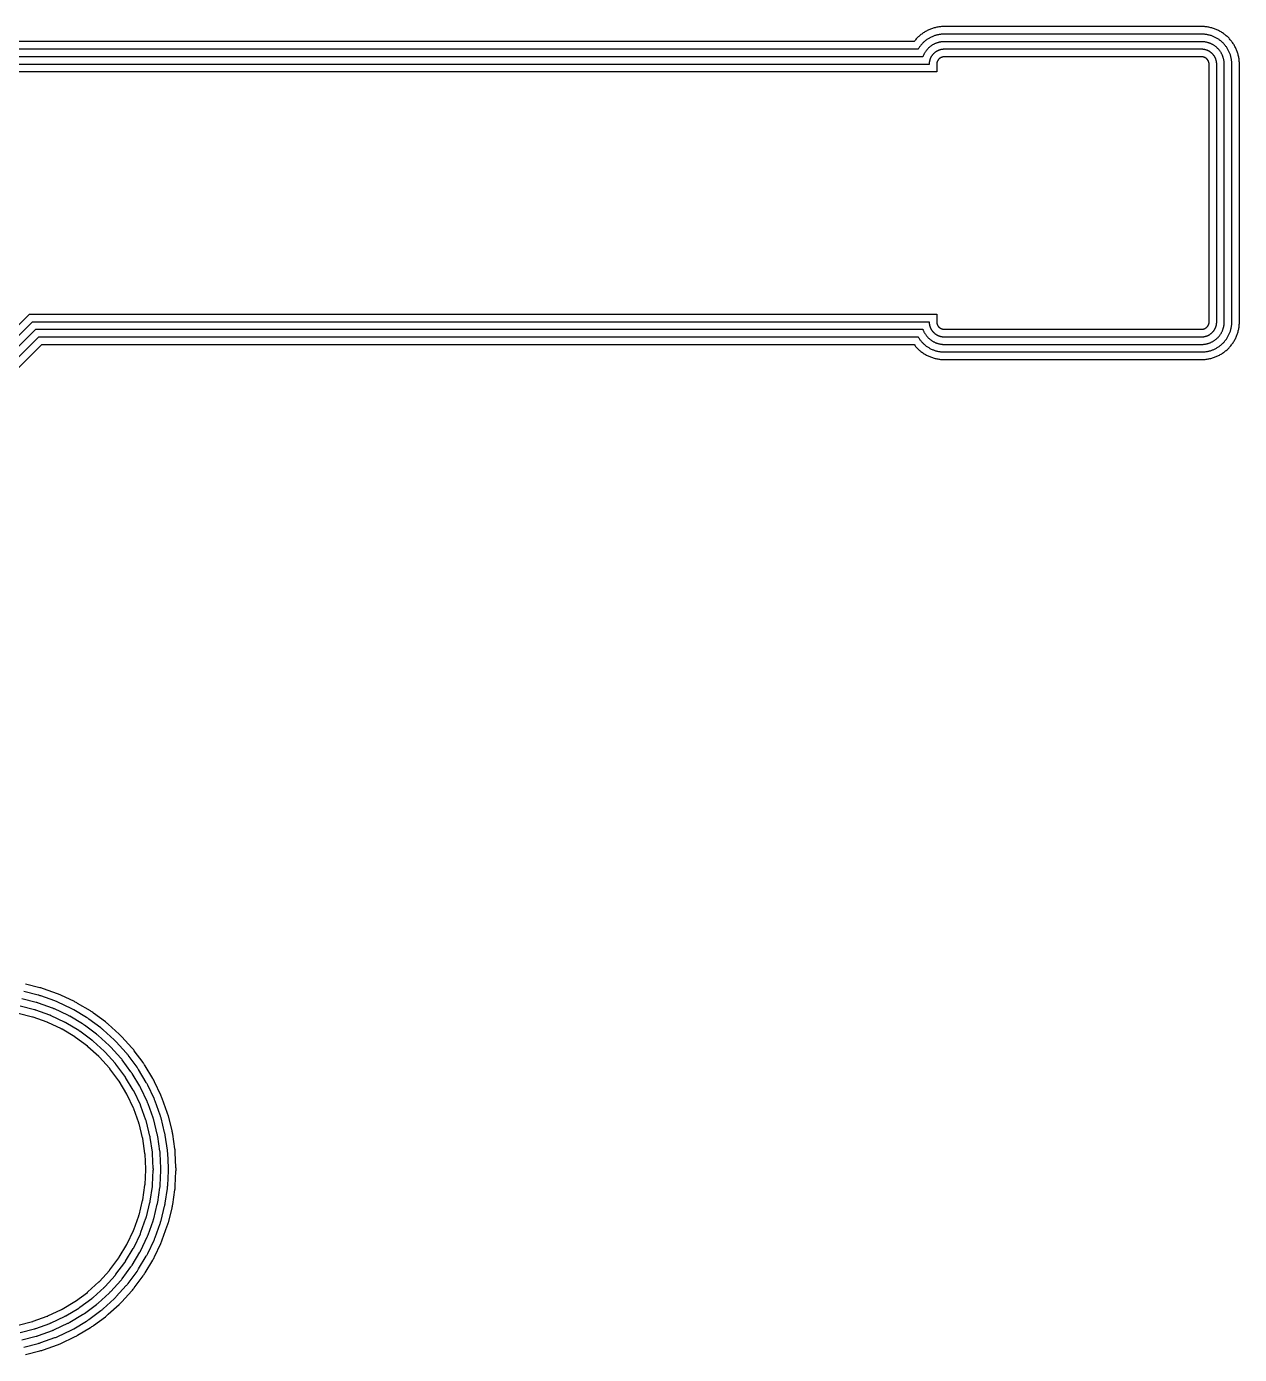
# Model space of a CAD drawing. Header units: metres. Extents: x 123.3 to 152.9, y -74.8 to -51.5.
# Drawn here: x 131.31 to 139.32, y -60.27 to -51.5 of the extents above; entities that cross this region are included whole.
import ezdxf

# ---------------------------------------------------------------- set-up
doc = ezdxf.new("R2010")
doc.units = ezdxf.units.M

msp = doc.modelspace()

# ---------------------------------------------------------------- linework, layer by layer
for points in [[(126.8444, -58.0996), (131.3937, -53.5504), (137.202, -53.5504), (137.2035, -53.5528), (137.206, -53.557), (137.2087, -53.5611), (137.2115, -53.5652), (137.2144, -53.5691), (137.2173, -53.573), (137.2204, -53.5769), (137.2236, -53.5806), (137.2268, -53.5843), (137.2302, -53.5879), (137.2336, -53.5914), (137.2371, -53.5948), (137.2407, -53.5982), (137.2444, -53.6014), (137.2481, -53.6046), (137.252, -53.6077), (137.2559, -53.6106), (137.2598, -53.6135), (137.2639, -53.6163), (137.268, -53.619), (137.2722, -53.6215), (137.2764, -53.624), (137.2807, -53.6264), (137.2851, -53.6286), (137.2895, -53.6308), (137.294, -53.6328), (137.2985, -53.6348), (137.303, -53.6366), (137.3076, -53.6383), (137.3123, -53.6399), (137.3169, -53.6414), (137.3217, -53.6428), (137.3264, -53.644), (137.3312, -53.6451), (137.336, -53.6462), (137.3408, -53.6471), (137.3457, -53.6478), (137.3505, -53.6485), (137.3554, -53.649), (137.3603, -53.6495), (137.3652, -53.6498), (137.3701, -53.6499), (137.375, -53.65), (139.075, -53.65), (139.0799, -53.6499), (139.0848, -53.6498), (139.0897, -53.6495), (139.0946, -53.649), (139.0995, -53.6485), (139.1043, -53.6478), (139.1092, -53.6471), (139.114, -53.6462), (139.1188, -53.6451), (139.1236, -53.644), (139.1283, -53.6428), (139.1331, -53.6414), (139.1377, -53.6399), (139.1424, -53.6383), (139.147, -53.6366), (139.1515, -53.6348), (139.156, -53.6328), (139.1605, -53.6308), (139.1649, -53.6286), (139.1693, -53.6264), (139.1736, -53.624), (139.1778, -53.6215), (139.182, -53.619), (139.1861, -53.6163), (139.1902, -53.6135), (139.1941, -53.6106), (139.198, -53.6077), (139.2019, -53.6046), (139.2056, -53.6014), (139.2093, -53.5982), (139.2129, -53.5948), (139.2164, -53.5914), (139.2198, -53.5879), (139.2232, -53.5843), (139.2264, -53.5806), (139.2296, -53.5769), (139.2327, -53.573), (139.2356, -53.5691), (139.2385, -53.5652), (139.2413, -53.5611), (139.244, -53.557), (139.2465, -53.5528), (139.249, -53.5486), (139.2514, -53.5443), (139.2536, -53.5399), (139.2558, -53.5355), (139.2578, -53.531), (139.2598, -53.5265), (139.2616, -53.522), (139.2633, -53.5174), (139.2649, -53.5127), (139.2664, -53.5081), (139.2678, -53.5033), (139.269, -53.4986), (139.2701, -53.4938), (139.2712, -53.489), (139.2721, -53.4842), (139.2728, -53.4793), (139.2735, -53.4745), (139.274, -53.4696), (139.2745, -53.4647), (139.2748, -53.4598), (139.2749, -53.4549), (139.275, -53.45), (139.275, -51.75), (139.2749, -51.7451), (139.2748, -51.7402), (139.2745, -51.7353), (139.274, -51.7304), (139.2735, -51.7255), (139.2728, -51.7207), (139.2721, -51.7158), (139.2712, -51.711), (139.2701, -51.7062), (139.269, -51.7014), (139.2678, -51.6967), (139.2664, -51.6919), (139.2649, -51.6873), (139.2633, -51.6826), (139.2616, -51.678), (139.2598, -51.6735), (139.2578, -51.669), (139.2558, -51.6645), (139.2536, -51.6601), (139.2514, -51.6557), (139.249, -51.6514), (139.2465, -51.6472), (139.244, -51.643), (139.2413, -51.6389), (139.2385, -51.6348), (139.2356, -51.6309), (139.2327, -51.627), (139.2296, -51.6231), (139.2264, -51.6194), (139.2232, -51.6157), (139.2198, -51.6121), (139.2164, -51.6086), (139.2129, -51.6052), (139.2093, -51.6018), (139.2056, -51.5986), (139.2019, -51.5954), (139.198, -51.5923), (139.1941, -51.5894), (139.1902, -51.5865), (139.1861, -51.5837), (139.182, -51.581), (139.1778, -51.5785), (139.1736, -51.576), (139.1693, -51.5736), (139.1649, -51.5714), (139.1605, -51.5692), (139.156, -51.5672), (139.1515, -51.5652), (139.147, -51.5634), (139.1424, -51.5617), (139.1377, -51.5601), (139.1331, -51.5586), (139.1283, -51.5572), (139.1236, -51.556), (139.1188, -51.5549), (139.114, -51.5538), (139.1092, -51.5529), (139.1043, -51.5522), (139.0995, -51.5515), (139.0946, -51.551), (139.0897, -51.5505), (139.0848, -51.5502), (139.0799, -51.5501), (139.075, -51.55), (137.375, -51.55), (137.3701, -51.5501), (137.3652, -51.5502), (137.3603, -51.5505), (137.3554, -51.551), (137.3505, -51.5515), (137.3457, -51.5522), (137.3408, -51.5529), (137.336, -51.5538), (137.3312, -51.5549), (137.3264, -51.556), (137.3217, -51.5572), (137.3169, -51.5586), (137.3123, -51.5601), (137.3076, -51.5617), (137.303, -51.5634), (137.2985, -51.5652), (137.294, -51.5672), (137.2895, -51.5692), (137.2851, -51.5714), (137.2807, -51.5736), (137.2764, -51.576), (137.2722, -51.5785), (137.268, -51.581), (137.2639, -51.5837), (137.2598, -51.5865), (137.2559, -51.5894), (137.252, -51.5923), (137.2481, -51.5954), (137.2444, -51.5986), (137.2407, -51.6018), (137.2371, -51.6052), (137.2336, -51.6086), (137.2302, -51.6121), (137.2268, -51.6157), (137.2236, -51.6194), (137.2204, -51.6231), (137.2173, -51.627), (137.2144, -51.6309), (137.2115, -51.6348), (137.2087, -51.6389), (137.206, -51.643), (137.2035, -51.6472), (137.202, -51.6496), (131, -51.6496)], [(126.9651, -58.0496), (131.4144, -53.6004), (137.1753, -53.6004), (137.1779, -53.6038), (137.1817, -53.6086), (137.1857, -53.6133), (137.1898, -53.6179), (137.1939, -53.6224), (137.1982, -53.6268), (137.2026, -53.6311), (137.2071, -53.6352), (137.2117, -53.6393), (137.2164, -53.6433), (137.2212, -53.6471), (137.2261, -53.6508), (137.231, -53.6544), (137.2361, -53.6579), (137.2413, -53.6612), (137.2465, -53.6644), (137.2518, -53.6675), (137.2572, -53.6705), (137.2626, -53.6733), (137.2681, -53.676), (137.2737, -53.6786), (137.2793, -53.681), (137.285, -53.6832), (137.2908, -53.6854), (137.2966, -53.6874), (137.3024, -53.6892), (137.3083, -53.6909), (137.3143, -53.6925), (137.3202, -53.6939), (137.3262, -53.6952), (137.3323, -53.6963), (137.3383, -53.6973), (137.3444, -53.6981), (137.3505, -53.6988), (137.3566, -53.6993), (137.3627, -53.6997), (137.3689, -53.6999), (137.375, -53.7), (139.075, -53.7), (139.0811, -53.6999), (139.0873, -53.6997), (139.0934, -53.6993), (139.0995, -53.6988), (139.1056, -53.6981), (139.1117, -53.6973), (139.1177, -53.6963), (139.1238, -53.6952), (139.1298, -53.6939), (139.1357, -53.6925), (139.1417, -53.6909), (139.1476, -53.6892), (139.1534, -53.6874), (139.1592, -53.6854), (139.165, -53.6832), (139.1707, -53.681), (139.1763, -53.6786), (139.1819, -53.676), (139.1874, -53.6733), (139.1928, -53.6705), (139.1982, -53.6675), (139.2035, -53.6644), (139.2087, -53.6612), (139.2139, -53.6579), (139.219, -53.6544), (139.2239, -53.6508), (139.2288, -53.6471), (139.2336, -53.6433), (139.2383, -53.6393), (139.2429, -53.6352), (139.2474, -53.6311), (139.2518, -53.6268), (139.2561, -53.6224), (139.2602, -53.6179), (139.2643, -53.6133), (139.2683, -53.6086), (139.2721, -53.6038), (139.2758, -53.5989), (139.2794, -53.594), (139.2829, -53.5889), (139.2862, -53.5837), (139.2894, -53.5785), (139.2925, -53.5732), (139.2955, -53.5678), (139.2983, -53.5624), (139.301, -53.5569), (139.3036, -53.5513), (139.306, -53.5457), (139.3082, -53.54), (139.3104, -53.5342), (139.3124, -53.5284), (139.3142, -53.5226), (139.3159, -53.5167), (139.3175, -53.5107), (139.3189, -53.5048), (139.3202, -53.4988), (139.3213, -53.4927), (139.3223, -53.4867), (139.3231, -53.4806), (139.3238, -53.4745), (139.3243, -53.4684), (139.3247, -53.4623), (139.3249, -53.4561), (139.325, -53.45), (139.325, -51.75), (139.3249, -51.7439), (139.3247, -51.7377), (139.3243, -51.7316), (139.3238, -51.7255), (139.3231, -51.7194), (139.3223, -51.7133), (139.3213, -51.7073), (139.3202, -51.7012), (139.3189, -51.6952), (139.3175, -51.6893), (139.3159, -51.6833), (139.3142, -51.6774), (139.3124, -51.6716), (139.3104, -51.6658), (139.3082, -51.66), (139.306, -51.6543), (139.3036, -51.6487), (139.301, -51.6431), (139.2983, -51.6376), (139.2955, -51.6322), (139.2925, -51.6268), (139.2894, -51.6215), (139.2862, -51.6163), (139.2829, -51.6111), (139.2794, -51.606), (139.2758, -51.6011), (139.2721, -51.5962), (139.2683, -51.5914), (139.2643, -51.5867), (139.2602, -51.5821), (139.2561, -51.5776), (139.2518, -51.5732), (139.2474, -51.5689), (139.2429, -51.5648), (139.2383, -51.5607), (139.2336, -51.5567), (139.2288, -51.5529), (139.2239, -51.5492), (139.219, -51.5456), (139.2139, -51.5421), (139.2087, -51.5388), (139.2035, -51.5356), (139.1982, -51.5325), (139.1928, -51.5295), (139.1874, -51.5267), (139.1819, -51.524), (139.1763, -51.5214), (139.1707, -51.519), (139.165, -51.5168), (139.1592, -51.5146), (139.1534, -51.5126), (139.1476, -51.5108), (139.1417, -51.5091), (139.1357, -51.5075), (139.1298, -51.5061), (139.1238, -51.5048), (139.1177, -51.5037), (139.1117, -51.5027), (139.1056, -51.5019), (139.0995, -51.5012), (139.0934, -51.5007), (139.0873, -51.5003), (139.0811, -51.5001), (139.075, -51.5), (137.375, -51.5), (137.3689, -51.5001), (137.3627, -51.5003), (137.3566, -51.5007), (137.3505, -51.5012), (137.3444, -51.5019), (137.3383, -51.5027), (137.3323, -51.5037), (137.3262, -51.5048), (137.3202, -51.5061), (137.3143, -51.5075), (137.3083, -51.5091), (137.3024, -51.5108), (137.2966, -51.5126), (137.2908, -51.5146), (137.285, -51.5168), (137.2793, -51.519), (137.2737, -51.5214), (137.2681, -51.524), (137.2626, -51.5267), (137.2572, -51.5295), (137.2518, -51.5325), (137.2465, -51.5356), (137.2413, -51.5388), (137.2361, -51.5421), (137.231, -51.5456), (137.2261, -51.5492), (137.2212, -51.5529), (137.2164, -51.5567), (137.2117, -51.5607), (137.2071, -51.5648), (137.2026, -51.5689), (137.1982, -51.5732), (137.1939, -51.5776), (137.1898, -51.5821), (137.1857, -51.5867), (137.1817, -51.5914), (137.1779, -51.5962), (137.1753, -51.5996), (131, -51.5996)], [(126.603, -58.1996), (131.3522, -53.4504), (137.275, -53.4504), (137.275, -53.4525), (137.2751, -53.4549), (137.2753, -53.4574), (137.2755, -53.4598), (137.2758, -53.4622), (137.2761, -53.4647), (137.2765, -53.4671), (137.2769, -53.4695), (137.2774, -53.4719), (137.278, -53.4743), (137.2786, -53.4767), (137.2793, -53.479), (137.28, -53.4814), (137.2808, -53.4837), (137.2817, -53.486), (137.2826, -53.4883), (137.2836, -53.4905), (137.2846, -53.4928), (137.2857, -53.495), (137.2868, -53.4971), (137.288, -53.4993), (137.2892, -53.5014), (137.2905, -53.5035), (137.2919, -53.5056), (137.2932, -53.5076), (137.2947, -53.5096), (137.2962, -53.5115), (137.2977, -53.5134), (137.2993, -53.5153), (137.3009, -53.5172), (137.3026, -53.519), (137.3043, -53.5207), (137.306, -53.5224), (137.3078, -53.5241), (137.3097, -53.5257), (137.3116, -53.5273), (137.3135, -53.5288), (137.3154, -53.5303), (137.3174, -53.5318), (137.3194, -53.5331), (137.3215, -53.5345), (137.3236, -53.5358), (137.3257, -53.537), (137.3279, -53.5382), (137.33, -53.5393), (137.3322, -53.5404), (137.3345, -53.5414), (137.3367, -53.5424), (137.339, -53.5433), (137.3413, -53.5442), (137.3436, -53.545), (137.346, -53.5457), (137.3483, -53.5464), (137.3507, -53.547), (137.3531, -53.5476), (137.3555, -53.5481), (137.3579, -53.5485), (137.3603, -53.5489), (137.3628, -53.5492), (137.3652, -53.5495), (137.3676, -53.5497), (137.3701, -53.5499), (137.3725, -53.55), (137.375, -53.55), (139.075, -53.55), (139.0775, -53.55), (139.0799, -53.5499), (139.0824, -53.5497), (139.0848, -53.5495), (139.0872, -53.5492), (139.0897, -53.5489), (139.0921, -53.5485), (139.0945, -53.5481), (139.0969, -53.5476), (139.0993, -53.547), (139.1017, -53.5464), (139.104, -53.5457), (139.1064, -53.545), (139.1087, -53.5442), (139.111, -53.5433), (139.1133, -53.5424), (139.1155, -53.5414), (139.1178, -53.5404), (139.12, -53.5393), (139.1221, -53.5382), (139.1243, -53.537), (139.1264, -53.5358), (139.1285, -53.5345), (139.1306, -53.5331), (139.1326, -53.5318), (139.1346, -53.5303), (139.1365, -53.5288), (139.1384, -53.5273), (139.1403, -53.5257), (139.1422, -53.5241), (139.144, -53.5224), (139.1457, -53.5207), (139.1474, -53.519), (139.1491, -53.5172), (139.1507, -53.5153), (139.1523, -53.5134), (139.1538, -53.5115), (139.1553, -53.5096), (139.1568, -53.5076), (139.1581, -53.5056), (139.1595, -53.5035), (139.1608, -53.5014), (139.162, -53.4993), (139.1632, -53.4971), (139.1643, -53.495), (139.1654, -53.4928), (139.1664, -53.4905), (139.1674, -53.4883), (139.1683, -53.486), (139.1692, -53.4837), (139.17, -53.4814), (139.1707, -53.479), (139.1714, -53.4767), (139.172, -53.4743), (139.1726, -53.4719), (139.1731, -53.4695), (139.1735, -53.4671), (139.1739, -53.4647), (139.1742, -53.4622), (139.1745, -53.4598), (139.1747, -53.4574), (139.1749, -53.4549), (139.175, -53.4525), (139.175, -53.45), (139.175, -51.75), (139.175, -51.7475), (139.1749, -51.7451), (139.1747, -51.7426), (139.1745, -51.7402), (139.1742, -51.7378), (139.1739, -51.7353), (139.1735, -51.7329), (139.1731, -51.7305), (139.1726, -51.7281), (139.172, -51.7257), (139.1714, -51.7233), (139.1707, -51.721), (139.17, -51.7186), (139.1692, -51.7163), (139.1683, -51.714), (139.1674, -51.7117), (139.1664, -51.7095), (139.1654, -51.7072), (139.1643, -51.705), (139.1632, -51.7029), (139.162, -51.7007), (139.1608, -51.6986), (139.1595, -51.6965), (139.1581, -51.6944), (139.1568, -51.6924), (139.1553, -51.6904), (139.1538, -51.6885), (139.1523, -51.6866), (139.1507, -51.6847), (139.1491, -51.6828), (139.1474, -51.681), (139.1457, -51.6793), (139.144, -51.6776), (139.1422, -51.6759), (139.1403, -51.6743), (139.1384, -51.6727), (139.1365, -51.6712), (139.1346, -51.6697), (139.1326, -51.6682), (139.1306, -51.6669), (139.1285, -51.6655), (139.1264, -51.6642), (139.1243, -51.663), (139.1221, -51.6618), (139.12, -51.6607), (139.1178, -51.6596), (139.1155, -51.6586), (139.1133, -51.6576), (139.111, -51.6567), (139.1087, -51.6558), (139.1064, -51.655), (139.104, -51.6543), (139.1017, -51.6536), (139.0993, -51.653), (139.0969, -51.6524), (139.0945, -51.6519), (139.0921, -51.6515), (139.0897, -51.6511), (139.0872, -51.6508), (139.0848, -51.6505), (139.0824, -51.6503), (139.0799, -51.6501), (139.0775, -51.65), (139.075, -51.65), (137.375, -51.65), (137.3725, -51.65), (137.3701, -51.6501), (137.3676, -51.6503), (137.3652, -51.6505), (137.3628, -51.6508), (137.3603, -51.6511), (137.3579, -51.6515), (137.3555, -51.6519), (137.3531, -51.6524), (137.3507, -51.653), (137.3483, -51.6536), (137.346, -51.6543), (137.3436, -51.655), (137.3413, -51.6558), (137.339, -51.6567), (137.3367, -51.6576), (137.3345, -51.6586), (137.3322, -51.6596), (137.33, -51.6607), (137.3279, -51.6618), (137.3257, -51.663), (137.3236, -51.6642), (137.3215, -51.6655), (137.3194, -51.6669), (137.3174, -51.6682), (137.3154, -51.6697), (137.3135, -51.6712), (137.3116, -51.6727), (137.3097, -51.6743), (137.3078, -51.6759), (137.306, -51.6776), (137.3043, -51.6793), (137.3026, -51.681), (137.3009, -51.6828), (137.2993, -51.6847), (137.2977, -51.6866), (137.2962, -51.6885), (137.2947, -51.6904), (137.2932, -51.6924), (137.2919, -51.6944), (137.2905, -51.6965), (137.2892, -51.6986), (137.288, -51.7007), (137.2868, -51.7029), (137.2857, -51.705), (137.2846, -51.7072), (137.2836, -51.7095), (137.2826, -51.7117), (137.2817, -51.714), (137.2808, -51.7163), (137.28, -51.7186), (137.2793, -51.721), (137.2786, -51.7233), (137.278, -51.7257), (137.2774, -51.7281), (137.2769, -51.7305), (137.2765, -51.7329), (137.2761, -51.7353), (137.2758, -51.7378), (137.2755, -51.7402), (137.2753, -51.7426), (137.2751, -51.7451), (137.275, -51.7475), (137.275, -51.7496), (131, -51.7496)], [(126.7237, -58.1496), (131.3729, -53.5004), (137.2337, -53.5004), (137.2338, -53.5005), (137.2351, -53.504), (137.2364, -53.5074), (137.2379, -53.5108), (137.2394, -53.5141), (137.241, -53.5174), (137.2427, -53.5207), (137.2445, -53.5239), (137.2463, -53.5271), (137.2483, -53.5302), (137.2503, -53.5333), (137.2524, -53.5364), (137.2545, -53.5394), (137.2567, -53.5423), (137.259, -53.5452), (137.2614, -53.548), (137.2639, -53.5507), (137.2664, -53.5534), (137.2689, -53.5561), (137.2716, -53.5586), (137.2743, -53.5611), (137.277, -53.5636), (137.2798, -53.566), (137.2827, -53.5683), (137.2856, -53.5705), (137.2886, -53.5726), (137.2917, -53.5747), (137.2948, -53.5767), (137.2979, -53.5787), (137.3011, -53.5805), (137.3043, -53.5823), (137.3076, -53.584), (137.3109, -53.5856), (137.3142, -53.5871), (137.3176, -53.5886), (137.321, -53.5899), (137.3245, -53.5912), (137.3279, -53.5924), (137.3315, -53.5935), (137.335, -53.5946), (137.3386, -53.5955), (137.3421, -53.5964), (137.3457, -53.5971), (137.3494, -53.5978), (137.353, -53.5984), (137.3566, -53.5989), (137.3603, -53.5993), (137.364, -53.5996), (137.3676, -53.5998), (137.3713, -53.6), (137.375, -53.6), (139.075, -53.6), (139.0787, -53.6), (139.0824, -53.5998), (139.086, -53.5996), (139.0897, -53.5993), (139.0934, -53.5989), (139.097, -53.5984), (139.1006, -53.5978), (139.1043, -53.5971), (139.1079, -53.5964), (139.1114, -53.5955), (139.115, -53.5946), (139.1185, -53.5935), (139.1221, -53.5924), (139.1255, -53.5912), (139.129, -53.5899), (139.1324, -53.5886), (139.1358, -53.5871), (139.1391, -53.5856), (139.1424, -53.584), (139.1457, -53.5823), (139.1489, -53.5805), (139.1521, -53.5787), (139.1552, -53.5767), (139.1583, -53.5747), (139.1614, -53.5726), (139.1644, -53.5705), (139.1673, -53.5683), (139.1702, -53.566), (139.173, -53.5636), (139.1757, -53.5611), (139.1784, -53.5586), (139.1811, -53.5561), (139.1836, -53.5534), (139.1861, -53.5507), (139.1886, -53.548), (139.191, -53.5452), (139.1933, -53.5423), (139.1955, -53.5394), (139.1976, -53.5364), (139.1997, -53.5333), (139.2017, -53.5302), (139.2037, -53.5271), (139.2055, -53.5239), (139.2073, -53.5207), (139.209, -53.5174), (139.2106, -53.5141), (139.2121, -53.5108), (139.2136, -53.5074), (139.2149, -53.504), (139.2162, -53.5005), (139.2174, -53.4971), (139.2185, -53.4935), (139.2196, -53.49), (139.2205, -53.4864), (139.2214, -53.4829), (139.2221, -53.4793), (139.2228, -53.4756), (139.2234, -53.472), (139.2239, -53.4684), (139.2243, -53.4647), (139.2246, -53.461), (139.2248, -53.4574), (139.225, -53.4537), (139.225, -53.45), (139.225, -51.75), (139.225, -51.7463), (139.2248, -51.7426), (139.2246, -51.739), (139.2243, -51.7353), (139.2239, -51.7316), (139.2234, -51.728), (139.2228, -51.7244), (139.2221, -51.7207), (139.2214, -51.7171), (139.2205, -51.7136), (139.2196, -51.71), (139.2185, -51.7065), (139.2174, -51.7029), (139.2162, -51.6995), (139.2149, -51.696), (139.2136, -51.6926), (139.2121, -51.6892), (139.2106, -51.6859), (139.209, -51.6826), (139.2073, -51.6793), (139.2055, -51.6761), (139.2037, -51.6729), (139.2017, -51.6698), (139.1997, -51.6667), (139.1976, -51.6636), (139.1955, -51.6606), (139.1933, -51.6577), (139.191, -51.6548), (139.1886, -51.652), (139.1861, -51.6493), (139.1836, -51.6466), (139.1811, -51.6439), (139.1784, -51.6414), (139.1757, -51.6389), (139.173, -51.6364), (139.1702, -51.634), (139.1673, -51.6317), (139.1644, -51.6295), (139.1614, -51.6274), (139.1583, -51.6253), (139.1552, -51.6233), (139.1521, -51.6213), (139.1489, -51.6195), (139.1457, -51.6177), (139.1424, -51.616), (139.1391, -51.6144), (139.1358, -51.6129), (139.1324, -51.6114), (139.129, -51.6101), (139.1255, -51.6088), (139.1221, -51.6076), (139.1185, -51.6065), (139.115, -51.6054), (139.1114, -51.6045), (139.1079, -51.6036), (139.1043, -51.6029), (139.1006, -51.6022), (139.097, -51.6016), (139.0934, -51.6011), (139.0897, -51.6007), (139.086, -51.6004), (139.0824, -51.6002), (139.0787, -51.6), (139.075, -51.6), (137.375, -51.6), (137.3713, -51.6), (137.3676, -51.6002), (137.364, -51.6004), (137.3603, -51.6007), (137.3566, -51.6011), (137.353, -51.6016), (137.3494, -51.6022), (137.3457, -51.6029), (137.3421, -51.6036), (137.3386, -51.6045), (137.335, -51.6054), (137.3315, -51.6065), (137.3279, -51.6076), (137.3245, -51.6088), (137.321, -51.6101), (137.3176, -51.6114), (137.3142, -51.6129), (137.3109, -51.6144), (137.3076, -51.616), (137.3043, -51.6177), (137.3011, -51.6195), (137.2979, -51.6213), (137.2948, -51.6233), (137.2917, -51.6253), (137.2886, -51.6274), (137.2856, -51.6295), (137.2827, -51.6317), (137.2798, -51.634), (137.277, -51.6364), (137.2743, -51.6389), (137.2716, -51.6414), (137.2689, -51.6439), (137.2664, -51.6466), (137.2639, -51.6493), (137.2614, -51.652), (137.259, -51.6548), (137.2567, -51.6577), (137.2545, -51.6606), (137.2524, -51.6636), (137.2503, -51.6667), (137.2483, -51.6698), (137.2463, -51.6729), (137.2445, -51.6761), (137.2427, -51.6793), (137.241, -51.6826), (137.2394, -51.6859), (137.2379, -51.6892), (137.2364, -51.6926), (137.2351, -51.696), (137.2338, -51.6995), (137.2337, -51.6996), (131, -51.6996)], [(126.4823, -58.2496), (131.3315, -53.4004), (137.325, -53.4004), (137.325, -53.45), (137.325, -53.4512), (137.3251, -53.4525), (137.3251, -53.4537), (137.3252, -53.4549), (137.3254, -53.4561), (137.3255, -53.4573), (137.3257, -53.4585), (137.326, -53.4598), (137.3262, -53.461), (137.3265, -53.4621), (137.3268, -53.4633), (137.3272, -53.4645), (137.3275, -53.4657), (137.3279, -53.4668), (137.3284, -53.468), (137.3288, -53.4691), (137.3293, -53.4703), (137.3298, -53.4714), (137.3303, -53.4725), (137.3309, -53.4736), (137.3315, -53.4746), (137.3321, -53.4757), (137.3328, -53.4767), (137.3334, -53.4778), (137.3341, -53.4788), (137.3348, -53.4798), (137.3356, -53.4808), (137.3363, -53.4817), (137.3371, -53.4827), (137.338, -53.4836), (137.3388, -53.4845), (137.3396, -53.4854), (137.3405, -53.4862), (137.3414, -53.487), (137.3423, -53.4879), (137.3433, -53.4887), (137.3442, -53.4894), (137.3452, -53.4902), (137.3462, -53.4909), (137.3472, -53.4916), (137.3483, -53.4922), (137.3493, -53.4929), (137.3504, -53.4935), (137.3514, -53.4941), (137.3525, -53.4947), (137.3536, -53.4952), (137.3547, -53.4957), (137.3559, -53.4962), (137.357, -53.4966), (137.3582, -53.4971), (137.3593, -53.4975), (137.3605, -53.4978), (137.3617, -53.4982), (137.3629, -53.4985), (137.364, -53.4988), (137.3652, -53.499), (137.3665, -53.4993), (137.3677, -53.4995), (137.3689, -53.4996), (137.3701, -53.4998), (137.3713, -53.4999), (137.3725, -53.4999), (137.3738, -53.5), (137.375, -53.5), (139.075, -53.5), (139.0762, -53.5), (139.0775, -53.4999), (139.0787, -53.4999), (139.0799, -53.4998), (139.0811, -53.4996), (139.0823, -53.4995), (139.0835, -53.4993), (139.0848, -53.499), (139.086, -53.4988), (139.0871, -53.4985), (139.0883, -53.4982), (139.0895, -53.4978), (139.0907, -53.4975), (139.0918, -53.4971), (139.093, -53.4966), (139.0941, -53.4962), (139.0953, -53.4957), (139.0964, -53.4952), (139.0975, -53.4947), (139.0986, -53.4941), (139.0996, -53.4935), (139.1007, -53.4929), (139.1017, -53.4922), (139.1028, -53.4916), (139.1038, -53.4909), (139.1048, -53.4902), (139.1058, -53.4894), (139.1067, -53.4887), (139.1077, -53.4879), (139.1086, -53.487), (139.1095, -53.4862), (139.1104, -53.4854), (139.1112, -53.4845), (139.112, -53.4836), (139.1129, -53.4827), (139.1137, -53.4817), (139.1144, -53.4808), (139.1152, -53.4798), (139.1159, -53.4788), (139.1166, -53.4778), (139.1172, -53.4767), (139.1179, -53.4757), (139.1185, -53.4746), (139.1191, -53.4736), (139.1197, -53.4725), (139.1202, -53.4714), (139.1207, -53.4703), (139.1212, -53.4691), (139.1216, -53.468), (139.1221, -53.4668), (139.1225, -53.4657), (139.1228, -53.4645), (139.1232, -53.4633), (139.1235, -53.4621), (139.1238, -53.461), (139.124, -53.4598), (139.1243, -53.4585), (139.1245, -53.4573), (139.1246, -53.4561), (139.1248, -53.4549), (139.1249, -53.4537), (139.1249, -53.4525), (139.125, -53.4512), (139.125, -53.45), (139.125, -51.75), (139.125, -51.7488), (139.1249, -51.7475), (139.1249, -51.7463), (139.1248, -51.7451), (139.1246, -51.7439), (139.1245, -51.7427), (139.1243, -51.7415), (139.124, -51.7402), (139.1238, -51.739), (139.1235, -51.7379), (139.1232, -51.7367), (139.1228, -51.7355), (139.1225, -51.7343), (139.1221, -51.7332), (139.1216, -51.732), (139.1212, -51.7309), (139.1207, -51.7297), (139.1202, -51.7286), (139.1197, -51.7275), (139.1191, -51.7264), (139.1185, -51.7254), (139.1179, -51.7243), (139.1172, -51.7233), (139.1166, -51.7222), (139.1159, -51.7212), (139.1152, -51.7202), (139.1144, -51.7192), (139.1137, -51.7183), (139.1129, -51.7173), (139.112, -51.7164), (139.1112, -51.7155), (139.1104, -51.7146), (139.1095, -51.7138), (139.1086, -51.713), (139.1077, -51.7121), (139.1067, -51.7113), (139.1058, -51.7106), (139.1048, -51.7098), (139.1038, -51.7091), (139.1028, -51.7084), (139.1017, -51.7078), (139.1007, -51.7071), (139.0996, -51.7065), (139.0986, -51.7059), (139.0975, -51.7053), (139.0964, -51.7048), (139.0953, -51.7043), (139.0941, -51.7038), (139.093, -51.7034), (139.0918, -51.7029), (139.0907, -51.7025), (139.0895, -51.7022), (139.0883, -51.7018), (139.0871, -51.7015), (139.086, -51.7012), (139.0848, -51.701), (139.0835, -51.7007), (139.0823, -51.7005), (139.0811, -51.7004), (139.0799, -51.7002), (139.0787, -51.7001), (139.0775, -51.7001), (139.0762, -51.7), (139.075, -51.7), (137.375, -51.7), (137.3738, -51.7), (137.3725, -51.7001), (137.3713, -51.7001), (137.3701, -51.7002), (137.3689, -51.7004), (137.3677, -51.7005), (137.3665, -51.7007), (137.3652, -51.701), (137.364, -51.7012), (137.3629, -51.7015), (137.3617, -51.7018), (137.3605, -51.7022), (137.3593, -51.7025), (137.3582, -51.7029), (137.357, -51.7034), (137.3559, -51.7038), (137.3547, -51.7043), (137.3536, -51.7048), (137.3525, -51.7053), (137.3514, -51.7059), (137.3504, -51.7065), (137.3493, -51.7071), (137.3483, -51.7078), (137.3472, -51.7084), (137.3462, -51.7091), (137.3452, -51.7098), (137.3442, -51.7106), (137.3433, -51.7113), (137.3423, -51.7121), (137.3414, -51.713), (137.3405, -51.7138), (137.3396, -51.7146), (137.3388, -51.7155), (137.338, -51.7164), (137.3371, -51.7173), (137.3363, -51.7183), (137.3356, -51.7192), (137.3348, -51.7202), (137.3341, -51.7212), (137.3334, -51.7222), (137.3328, -51.7233), (137.3321, -51.7243), (137.3315, -51.7254), (137.3309, -51.7264), (137.3303, -51.7275), (137.3298, -51.7286), (137.3293, -51.7297), (137.3288, -51.7309), (137.3284, -51.732), (137.3279, -51.7332), (137.3275, -51.7343), (137.3272, -51.7355), (137.3268, -51.7367), (137.3265, -51.7379), (137.3262, -51.739), (137.326, -51.7402), (137.3257, -51.7415), (137.3255, -51.7427), (137.3254, -51.7439), (137.3252, -51.7451), (137.3251, -51.7463), (137.3251, -51.7475), (137.325, -51.7488), (137.325, -51.75), (137.325, -51.7996), (131, -51.7996)], [(131.2937, -60.2248), (131.3889, -60.2009), (131.3936, -60.1997), (131.3983, -60.1983), (131.403, -60.1968), (131.4077, -60.1952), (131.5001, -60.1622), (131.5047, -60.1605), (131.5092, -60.1587), (131.5137, -60.1567), (131.5182, -60.1547), (131.6069, -60.1127), (131.6113, -60.1106), (131.6157, -60.1083), (131.62, -60.1059), (131.6242, -60.1035), (131.7084, -60.053), (131.7126, -60.0504), (131.7167, -60.0478), (131.7207, -60.045), (131.7247, -60.0421), (131.8035, -59.9837), (131.8074, -59.9807), (131.8113, -59.9776), (131.815, -59.9745), (131.8187, -59.9712), (131.8914, -59.9053), (131.895, -59.902), (131.8985, -59.8985), (131.902, -59.895), (131.9053, -59.8914), (131.9712, -59.8187), (131.9745, -59.815), (131.9776, -59.8113), (131.9807, -59.8074), (131.9837, -59.8035), (132.0421, -59.7247), (132.045, -59.7207), (132.0478, -59.7167), (132.0504, -59.7126), (132.053, -59.7084), (132.1035, -59.6242), (132.1059, -59.62), (132.1083, -59.6157), (132.1106, -59.6113), (132.1127, -59.6069), (132.1547, -59.5182), (132.1567, -59.5137), (132.1587, -59.5092), (132.1605, -59.5047), (132.1622, -59.5001), (132.1952, -59.4077), (132.1968, -59.403), (132.1983, -59.3983), (132.1997, -59.3936), (132.2009, -59.3889), (132.2248, -59.2937), (132.2259, -59.2889), (132.2269, -59.2841), (132.2278, -59.2793), (132.2286, -59.2744), (132.243, -59.1774), (132.2437, -59.1725), (132.2442, -59.1676), (132.2446, -59.1627), (132.2449, -59.1578), (132.2498, -59.0598), (132.2499, -59.0549), (132.25, -59.05), (132.2499, -59.0451), (132.2498, -59.0402), (132.2449, -58.9422), (132.2446, -58.9373), (132.2442, -58.9324), (132.2437, -58.9275), (132.243, -58.9226), (132.2286, -58.8256), (132.2278, -58.8207), (132.2269, -58.8159), (132.2259, -58.8111), (132.2248, -58.8063), (132.2009, -58.7111), (132.1997, -58.7064), (132.1983, -58.7017), (132.1968, -58.697), (132.1952, -58.6923), (132.1622, -58.5999), (132.1605, -58.5953), (132.1587, -58.5908), (132.1567, -58.5863), (132.1547, -58.5818), (132.1127, -58.4931), (132.1106, -58.4887), (132.1083, -58.4843), (132.1059, -58.48), (132.1035, -58.4758), (132.053, -58.3916), (132.0504, -58.3874), (132.0478, -58.3833), (132.045, -58.3793), (132.0421, -58.3753), (131.9837, -58.2965), (131.9807, -58.2926), (131.9776, -58.2887), (131.9745, -58.285), (131.9712, -58.2813), (131.9053, -58.2086), (131.902, -58.205), (131.8985, -58.2015), (131.895, -58.198), (131.8914, -58.1947), (131.8187, -58.1288), (131.815, -58.1255), (131.8113, -58.1224), (131.8074, -58.1193), (131.8035, -58.1163), (131.7247, -58.0579), (131.7207, -58.055), (131.7167, -58.0522), (131.7126, -58.0496), (131.7084, -58.047), (131.6242, -57.9965), (131.62, -57.9941), (131.6157, -57.9917), (131.6113, -57.9894), (131.6069, -57.9873), (131.5182, -57.9453), (131.5137, -57.9433), (131.5092, -57.9413), (131.5047, -57.9395), (131.5001, -57.9378), (131.4077, -57.9048), (131.403, -57.9032), (131.3983, -57.9017), (131.3936, -57.9003), (131.3889, -57.8991), (131.2937, -57.8752)], [(131.3058, -60.2733), (131.401, -60.2494), (131.407, -60.2479), (131.4129, -60.2462), (131.4187, -60.2443), (131.4245, -60.2423), (131.5169, -60.2093), (131.5227, -60.2071), (131.5284, -60.2048), (131.534, -60.2024), (131.5396, -60.1999), (131.6283, -60.1579), (131.6338, -60.1552), (131.6392, -60.1524), (131.6446, -60.1494), (131.6499, -60.1464), (131.7341, -60.0959), (131.7393, -60.0927), (131.7445, -60.0893), (131.7495, -60.0859), (131.7545, -60.0823), (131.8333, -60.0238), (131.8382, -60.0201), (131.843, -60.0163), (131.8477, -60.0123), (131.8523, -60.0082), (131.925, -59.9423), (131.9295, -59.9382), (131.9339, -59.9339), (131.9382, -59.9295), (131.9423, -59.925), (132.0082, -59.8523), (132.0123, -59.8477), (132.0163, -59.843), (132.0201, -59.8382), (132.0238, -59.8333), (132.0823, -59.7545), (132.0859, -59.7495), (132.0893, -59.7445), (132.0927, -59.7393), (132.0959, -59.7341), (132.1464, -59.6499), (132.1494, -59.6446), (132.1524, -59.6392), (132.1552, -59.6338), (132.1579, -59.6283), (132.1999, -59.5396), (132.2024, -59.534), (132.2048, -59.5284), (132.2071, -59.5227), (132.2093, -59.5169), (132.2423, -59.4245), (132.2443, -59.4187), (132.2462, -59.4129), (132.2479, -59.407), (132.2494, -59.401), (132.2733, -59.3058), (132.2747, -59.2999), (132.276, -59.2939), (132.2771, -59.2878), (132.2781, -59.2818), (132.2925, -59.1847), (132.2933, -59.1786), (132.294, -59.1725), (132.2945, -59.1664), (132.2949, -59.1603), (132.2997, -59.0623), (132.2999, -59.0561), (132.3, -59.05), (132.2999, -59.0439), (132.2997, -59.0377), (132.2949, -58.9397), (132.2945, -58.9336), (132.294, -58.9275), (132.2933, -58.9214), (132.2925, -58.9153), (132.2781, -58.8182), (132.2771, -58.8122), (132.276, -58.8061), (132.2747, -58.8001), (132.2733, -58.7942), (132.2494, -58.699), (132.2479, -58.693), (132.2462, -58.6871), (132.2443, -58.6813), (132.2423, -58.6755), (132.2093, -58.5831), (132.2071, -58.5773), (132.2048, -58.5716), (132.2024, -58.566), (132.1999, -58.5604), (132.1579, -58.4717), (132.1552, -58.4662), (132.1524, -58.4608), (132.1494, -58.4554), (132.1464, -58.4501), (132.0959, -58.3659), (132.0927, -58.3607), (132.0893, -58.3555), (132.0859, -58.3505), (132.0823, -58.3455), (132.0238, -58.2667), (132.0201, -58.2618), (132.0163, -58.257), (132.0123, -58.2523), (132.0082, -58.2477), (131.9423, -58.175), (131.9382, -58.1705), (131.9339, -58.1661), (131.9295, -58.1618), (131.925, -58.1577), (131.8523, -58.0918), (131.8477, -58.0877), (131.843, -58.0837), (131.8382, -58.0799), (131.8333, -58.0762), (131.7545, -58.0177), (131.7495, -58.0141), (131.7445, -58.0107), (131.7393, -58.0073), (131.7341, -58.0041), (131.6499, -57.9536), (131.6446, -57.9506), (131.6392, -57.9476), (131.6338, -57.9448), (131.6283, -57.9421), (131.5396, -57.9001), (131.534, -57.8976), (131.5284, -57.8952), (131.5227, -57.8929), (131.5169, -57.8907), (131.4245, -57.8577), (131.4187, -57.8557), (131.4129, -57.8538), (131.407, -57.8521), (131.401, -57.8506), (131.3058, -57.8267)], [(131.2694, -60.1278), (131.3646, -60.1039), (131.367, -60.1033), (131.3693, -60.1026), (131.3717, -60.1019), (131.374, -60.1011), (131.4664, -60.068), (131.4687, -60.0672), (131.471, -60.0663), (131.4732, -60.0653), (131.4754, -60.0643), (131.5642, -60.0223), (131.5664, -60.0212), (131.5685, -60.0201), (131.5707, -60.0189), (131.5728, -60.0177), (131.657, -59.9672), (131.6591, -59.966), (131.6611, -59.9646), (131.6632, -59.9632), (131.6651, -59.9618), (131.744, -59.9033), (131.7459, -59.9018), (131.7478, -59.9003), (131.7497, -59.8987), (131.7515, -59.8971), (131.8243, -59.8312), (131.8261, -59.8295), (131.8278, -59.8278), (131.8295, -59.8261), (131.8312, -59.8243), (131.8971, -59.7515), (131.8987, -59.7497), (131.9003, -59.7478), (131.9018, -59.7459), (131.9033, -59.744), (131.9618, -59.6651), (131.9632, -59.6632), (131.9646, -59.6611), (131.966, -59.6591), (131.9672, -59.657), (132.0177, -59.5728), (132.0189, -59.5707), (132.0201, -59.5685), (132.0212, -59.5664), (132.0223, -59.5642), (132.0643, -59.4754), (132.0653, -59.4732), (132.0663, -59.471), (132.0672, -59.4687), (132.068, -59.4664), (132.1011, -59.374), (132.1019, -59.3717), (132.1026, -59.3693), (132.1033, -59.367), (132.1039, -59.3646), (132.1278, -59.2694), (132.1284, -59.267), (132.1289, -59.2646), (132.1293, -59.2622), (132.1297, -59.2598), (132.1441, -59.1627), (132.1444, -59.1603), (132.1447, -59.1578), (132.1449, -59.1554), (132.1451, -59.1529), (132.1499, -59.0549), (132.15, -59.0525), (132.15, -59.05), (132.15, -59.0475), (132.1499, -59.0451), (132.1451, -58.9471), (132.1449, -58.9446), (132.1447, -58.9422), (132.1444, -58.9397), (132.1441, -58.9373), (132.1297, -58.8402), (132.1293, -58.8378), (132.1289, -58.8354), (132.1284, -58.833), (132.1278, -58.8306), (132.1039, -58.7354), (132.1033, -58.733), (132.1026, -58.7307), (132.1019, -58.7283), (132.1011, -58.726), (132.068, -58.6336), (132.0672, -58.6313), (132.0663, -58.629), (132.0653, -58.6268), (132.0643, -58.6246), (132.0223, -58.5358), (132.0212, -58.5336), (132.0201, -58.5315), (132.0189, -58.5293), (132.0177, -58.5272), (131.9672, -58.443), (131.966, -58.4409), (131.9646, -58.4389), (131.9632, -58.4368), (131.9618, -58.4349), (131.9033, -58.356), (131.9018, -58.3541), (131.9003, -58.3522), (131.8987, -58.3503), (131.8971, -58.3485), (131.8312, -58.2757), (131.8295, -58.2739), (131.8278, -58.2722), (131.8261, -58.2705), (131.8243, -58.2688), (131.7515, -58.2029), (131.7497, -58.2013), (131.7478, -58.1997), (131.7459, -58.1982), (131.744, -58.1967), (131.6651, -58.1382), (131.6632, -58.1368), (131.6611, -58.1354), (131.6591, -58.134), (131.657, -58.1328), (131.5728, -58.0823), (131.5707, -58.0811), (131.5685, -58.0799), (131.5664, -58.0788), (131.5642, -58.0777), (131.4754, -58.0357), (131.4732, -58.0347), (131.471, -58.0337), (131.4687, -58.0328), (131.4664, -58.032), (131.374, -57.9989), (131.3717, -57.9981), (131.3693, -57.9974), (131.367, -57.9967), (131.3646, -57.9961), (131.2694, -57.9722)], [(131.2815, -60.1763), (131.3767, -60.1524), (131.3803, -60.1515), (131.3838, -60.1505), (131.3873, -60.1494), (131.3908, -60.1482), (131.4832, -60.1151), (131.4867, -60.1138), (131.4901, -60.1125), (131.4935, -60.111), (131.4968, -60.1095), (131.5855, -60.0675), (131.5888, -60.0659), (131.5921, -60.0642), (131.5953, -60.0624), (131.5985, -60.0606), (131.6827, -60.0101), (131.6858, -60.0082), (131.6889, -60.0062), (131.6919, -60.0041), (131.6949, -60.002), (131.7737, -59.9435), (131.7767, -59.9413), (131.7796, -59.939), (131.7824, -59.9366), (131.7851, -59.9342), (131.8578, -59.8682), (131.8605, -59.8657), (131.8632, -59.8632), (131.8657, -59.8605), (131.8682, -59.8578), (131.9342, -59.7851), (131.9366, -59.7824), (131.939, -59.7796), (131.9413, -59.7767), (131.9435, -59.7737), (132.002, -59.6949), (132.0041, -59.6919), (132.0062, -59.6889), (132.0082, -59.6858), (132.0101, -59.6827), (132.0606, -59.5985), (132.0624, -59.5953), (132.0642, -59.5921), (132.0659, -59.5888), (132.0675, -59.5855), (132.1095, -59.4968), (132.111, -59.4935), (132.1125, -59.4901), (132.1138, -59.4867), (132.1151, -59.4832), (132.1482, -59.3908), (132.1494, -59.3873), (132.1505, -59.3838), (132.1515, -59.3803), (132.1524, -59.3767), (132.1763, -59.2815), (132.1771, -59.278), (132.1779, -59.2744), (132.1786, -59.2707), (132.1792, -59.2671), (132.1936, -59.17), (132.1941, -59.1664), (132.1945, -59.1627), (132.1948, -59.1591), (132.195, -59.1554), (132.1998, -59.0574), (132.2, -59.0537), (132.2, -59.05), (132.2, -59.0463), (132.1998, -59.0426), (132.195, -58.9446), (132.1948, -58.9409), (132.1945, -58.9373), (132.1941, -58.9336), (132.1936, -58.93), (132.1792, -58.8329), (132.1786, -58.8293), (132.1779, -58.8256), (132.1771, -58.822), (132.1763, -58.8185), (132.1524, -58.7233), (132.1515, -58.7197), (132.1505, -58.7162), (132.1494, -58.7127), (132.1482, -58.7092), (132.1151, -58.6168), (132.1138, -58.6133), (132.1125, -58.6099), (132.111, -58.6065), (132.1095, -58.6032), (132.0675, -58.5145), (132.0659, -58.5112), (132.0642, -58.5079), (132.0624, -58.5047), (132.0606, -58.5015), (132.0101, -58.4173), (132.0082, -58.4142), (132.0062, -58.4111), (132.0041, -58.4081), (132.002, -58.4051), (131.9435, -58.3263), (131.9413, -58.3233), (131.939, -58.3204), (131.9366, -58.3176), (131.9342, -58.3149), (131.8682, -58.2422), (131.8657, -58.2395), (131.8632, -58.2368), (131.8605, -58.2343), (131.8578, -58.2318), (131.7851, -58.1658), (131.7824, -58.1634), (131.7796, -58.161), (131.7767, -58.1587), (131.7737, -58.1565), (131.6949, -58.098), (131.6919, -58.0959), (131.6889, -58.0938), (131.6858, -58.0918), (131.6827, -58.0899), (131.5985, -58.0394), (131.5953, -58.0376), (131.5921, -58.0358), (131.5888, -58.0341), (131.5855, -58.0325), (131.4968, -57.9905), (131.4935, -57.989), (131.4901, -57.9875), (131.4867, -57.9862), (131.4832, -57.9849), (131.3908, -57.9518), (131.3873, -57.9506), (131.3838, -57.9495), (131.3803, -57.9485), (131.3767, -57.9476), (131.2815, -57.9237)], [(131.2572, -60.0793), (131.3524, -60.0554), (131.3536, -60.0551), (131.3548, -60.0548), (131.356, -60.0544), (131.3571, -60.054), (131.4495, -60.021), (131.4507, -60.0205), (131.4518, -60.0201), (131.4529, -60.0196), (131.4541, -60.0191), (131.5428, -59.9771), (131.5439, -59.9766), (131.545, -59.976), (131.546, -59.9754), (131.5471, -59.9748), (131.6313, -59.9244), (131.6323, -59.9237), (131.6333, -59.923), (131.6344, -59.9223), (131.6354, -59.9216), (131.7142, -59.8632), (131.7152, -59.8624), (131.7161, -59.8617), (131.7171, -59.8609), (131.718, -59.8601), (131.7907, -59.7942), (131.7916, -59.7933), (131.7925, -59.7925), (131.7933, -59.7916), (131.7942, -59.7907), (131.8601, -59.718), (131.8609, -59.7171), (131.8617, -59.7161), (131.8624, -59.7152), (131.8632, -59.7142), (131.9216, -59.6354), (131.9223, -59.6344), (131.923, -59.6333), (131.9237, -59.6323), (131.9244, -59.6313), (131.9748, -59.5471), (131.9754, -59.546), (131.976, -59.545), (131.9766, -59.5439), (131.9771, -59.5428), (132.0191, -59.4541), (132.0196, -59.4529), (132.0201, -59.4518), (132.0205, -59.4507), (132.021, -59.4495), (132.054, -59.3571), (132.0544, -59.356), (132.0548, -59.3548), (132.0551, -59.3536), (132.0554, -59.3524), (132.0793, -59.2572), (132.0796, -59.256), (132.0798, -59.2548), (132.08, -59.2536), (132.0802, -59.2524), (132.0946, -59.1554), (132.0948, -59.1541), (132.0949, -59.1529), (132.095, -59.1517), (132.0951, -59.1505), (132.0999, -59.0525), (132.1, -59.0512), (132.1, -59.05), (132.1, -59.0488), (132.0999, -59.0475), (132.0951, -58.9495), (132.095, -58.9483), (132.0949, -58.9471), (132.0948, -58.9459), (132.0946, -58.9446), (132.0802, -58.8476), (132.08, -58.8464), (132.0798, -58.8452), (132.0796, -58.844), (132.0793, -58.8428), (132.0554, -58.7476), (132.0551, -58.7464), (132.0548, -58.7452), (132.0544, -58.744), (132.054, -58.7429), (132.021, -58.6505), (132.0205, -58.6493), (132.0201, -58.6482), (132.0196, -58.6471), (132.0191, -58.6459), (131.9771, -58.5572), (131.9766, -58.5561), (131.976, -58.555), (131.9754, -58.554), (131.9748, -58.5529), (131.9244, -58.4687), (131.9237, -58.4677), (131.923, -58.4667), (131.9223, -58.4656), (131.9216, -58.4646), (131.8632, -58.3858), (131.8624, -58.3848), (131.8617, -58.3839), (131.8609, -58.3829), (131.8601, -58.382), (131.7942, -58.3093), (131.7933, -58.3084), (131.7925, -58.3075), (131.7916, -58.3067), (131.7907, -58.3058), (131.718, -58.2399), (131.7171, -58.2391), (131.7161, -58.2383), (131.7152, -58.2376), (131.7142, -58.2368), (131.6354, -58.1784), (131.6344, -58.1777), (131.6333, -58.177), (131.6323, -58.1763), (131.6313, -58.1756), (131.5471, -58.1252), (131.546, -58.1246), (131.545, -58.124), (131.5439, -58.1234), (131.5428, -58.1229), (131.4541, -58.0809), (131.4529, -58.0804), (131.4518, -58.0799), (131.4507, -58.0795), (131.4495, -58.079), (131.3571, -58.046), (131.356, -58.0456), (131.3548, -58.0452), (131.3536, -58.0449), (131.3524, -58.0446), (131.2572, -58.0207)]]:
    msp.add_lwpolyline(points)

doc.saveas('drawing.dxf')
